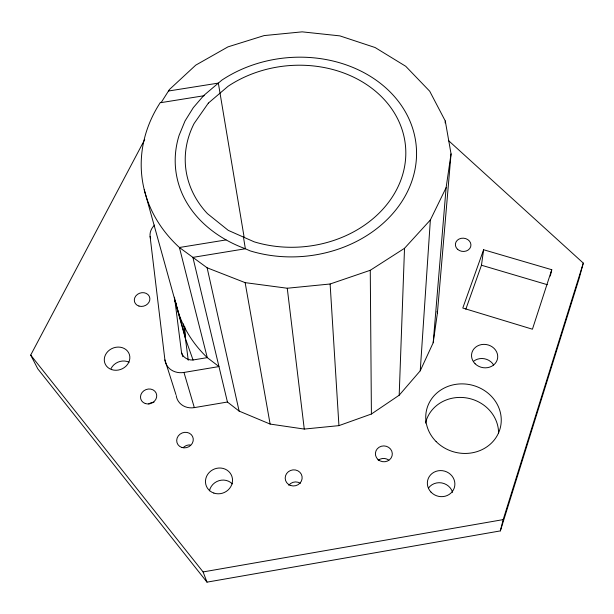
<?xml version="1.0" encoding="UTF-8"?>
<svg xmlns="http://www.w3.org/2000/svg" width="614" height="614" viewBox="0 0 614 614"><rect width="100%" height="100%" fill="white"/><g stroke="black" fill="none" stroke-linecap="round" stroke-linejoin="round"><path stroke-width="0.92" d="M243.459 237.088L245.362 248.762C218.883 239.015 194.715 220.902 182.673 194.83A120.567 99.192 -5.3 0 1 179.127 135.287L184.998 121.027L193.295 107.665L203.794 95.462L221.869 80.119A121.127 99.66 -5.3 0 1 415.463 140.053A121.127 99.66 -5.3 0 1 250.052 250.85L245.362 248.762L192.896 257.373L227.433 402.024L239.122 411.096L270.114 424.067L304.268 429.071L338.936 425.632L371.409 414.02L399.184 395.224L404.519 248.302L430.36 219.973L446.117 187.661L451.044 153.861L445.288 120.996L429.708 91.217L405.724 66.281L375.108 47.531L339.88 35.881L302.172 31.851L264.15 35.581L227.971 46.871L195.743 65.145L169.456 89.498L161.114 102.615L160.431 102.361A154.881 127.52 -5.3 0 0 179.411 247.496L207.271 357.624L218.968 366.573L183.97 372.445A17.369 15.381 -17.8 0 1 164.913 359.888L150.092 236.505A16.409 13.792 -14.1 0 1 154.59 225.092M399.184 395.224L420.237 370.81L430.36 219.973M445.142 122.907L445.288 120.996M420.237 370.81L433.192 342.75L446.117 187.661M433.192 342.75L437.383 313.186L451.044 153.861M465.811 309.233L481.468 265.225L483.609 249.752L551.763 269.715L550.313 276.001M144.712 139.562L30.7 355.092L37.784 368.83L207.002 582.149L500.349 530.903L503.181 519.613L583.3 263.099L448.757 140.821M583.3 263.099L579.132 278.457L500.349 530.903M551.763 269.715L532.43 329.211L462.787 308.036L483.609 249.752M226.036 239.921L179.411 247.496L207.125 267.796L245.139 282.64L287.26 288.235L330.117 283.998L370.265 270.283L404.519 248.302M30.7 355.092L203.096 571.933L503.181 519.613M176.226 395.531A16.44 14.79 -18.9 0 0 194.331 407.619L227.433 402.024M161.114 102.615L204.193 95.707L203.794 95.462M168.489 91.018L218.346 83.105L244.172 237.457M481.468 265.225L547.312 284.696M203.096 571.933L207.002 582.149M174.506 297.214L181.544 352.659C182.872 357.471 188.014 360.349 192.827 360.019L207.271 357.624A133.675 116.253 -5.3 0 1 175.474 301.589M193.065 360.042L185.282 338.13L184.768 326.679M164.913 359.888L175.942 394.618M183.97 372.445L194.331 407.619M181.544 352.659L182.818 356.711M150.092 236.505L150.614 238.324M175.205 300.875L185.228 337.017L183.517 323.862M144.236 189.68L176.295 305.158M174.752 300.223L185.428 338.552L188.26 360.272M207.125 267.796L239.122 411.096M245.139 282.64L270.114 424.067M437.091 311.313L437.383 313.186M287.26 288.235L304.268 429.071M330.117 283.998L338.936 425.632M370.265 270.283L371.409 414.02M288.772 485.298A8.32 7.913 -12.3 0 1 300.33 483.31M378.216 460.308A8.281 7.798 6 0 1 388.831 460.17M425.494 423.138A37.124 34.039 14.1 0 1 465.496 397.78A37.124 34.039 14.1 0 1 498.576 433.024M428.403 488.168A13.531 12.741 17.8 0 1 441.65 482.911A13.531 12.741 17.8 0 1 452.618 492.359M473.609 361.262A12.886 11.505 12 0 1 493.641 365.038M183.179 447.698A8.228 7.545 -23.7 0 1 190.248 444.958M148.726 404.02A8.089 7.245 -23.1 0 1 153.953 402.27M209.451 490.816A13.378 12.533 -24.5 0 1 219.014 480.67A13.378 12.533 -24.5 0 1 232.345 483.901M111.065 368.561A12.741 11.182 -22.7 0 1 129.07 362.214M208.361 103.098L194.101 123.521A110.451 90.857 -5.3 0 0 207.448 213.649L228.285 230.38L254.181 241.832A110.451 90.857 -5.3 0 0 404.787 140.583A110.451 90.857 -5.3 0 0 228.093 86.259L208.361 103.098M378.055 459.556A8.458 7.928 5.3 0 0 392.085 455.772A8.458 7.928 5.3 0 0 381.432 446.224A8.458 7.928 5.3 0 0 378.055 459.556M111.74 369.636A13.009 11.344 -22.2 0 0 129.8 356.496A13.009 11.344 -22.2 0 0 109.668 349.903A13.009 11.344 -22.2 0 0 111.74 369.636M290.668 485.505A8.504 8.043 -11.8 0 0 302.05 476.441A8.504 8.043 -11.8 0 0 288.311 471.767A8.504 8.043 -11.8 0 0 290.668 485.505M213.856 493.073A13.669 12.748 -23.5 0 0 232.407 478.536A13.669 12.748 -23.5 0 0 210.732 471.107A13.669 12.748 -23.5 0 0 213.856 493.073M145.295 403.536A8.258 7.36 -22.5 0 0 156.7 395.078A8.258 7.36 -22.5 0 0 143.837 390.78A8.258 7.36 -22.5 0 0 145.295 403.536M138.956 306.064A7.89 6.777 -17.8 0 0 149.847 298.181A7.89 6.777 -17.8 0 0 137.49 294.359A7.89 6.777 -17.8 0 0 138.956 306.064M181.721 447.429A8.404 7.667 -23 0 0 193.226 438.665A8.404 7.667 -23 0 0 180.017 434.175A8.404 7.667 -23 0 0 181.721 447.429M475.121 363.78A13.163 11.681 11.5 0 0 497.186 359.957A13.163 11.681 11.5 0 0 481.56 344.569A13.163 11.681 11.5 0 0 475.121 363.78M457.614 249.322A7.798 6.639 5.9 0 0 470.662 246.79A7.798 6.639 5.9 0 0 461.191 238.324A7.798 6.639 5.9 0 0 457.614 249.322M430.982 492.098A13.83 12.963 16.5 0 0 454.253 487.961A13.83 12.963 16.5 0 0 438.127 470.8A13.83 12.963 16.5 0 0 430.982 492.098M436.124 441.566A37.93 34.599 13.3 0 0 499.712 429.884A37.93 34.599 13.3 0 0 454.659 384.541A37.93 34.599 13.3 0 0 436.124 441.566"/></g></svg>
